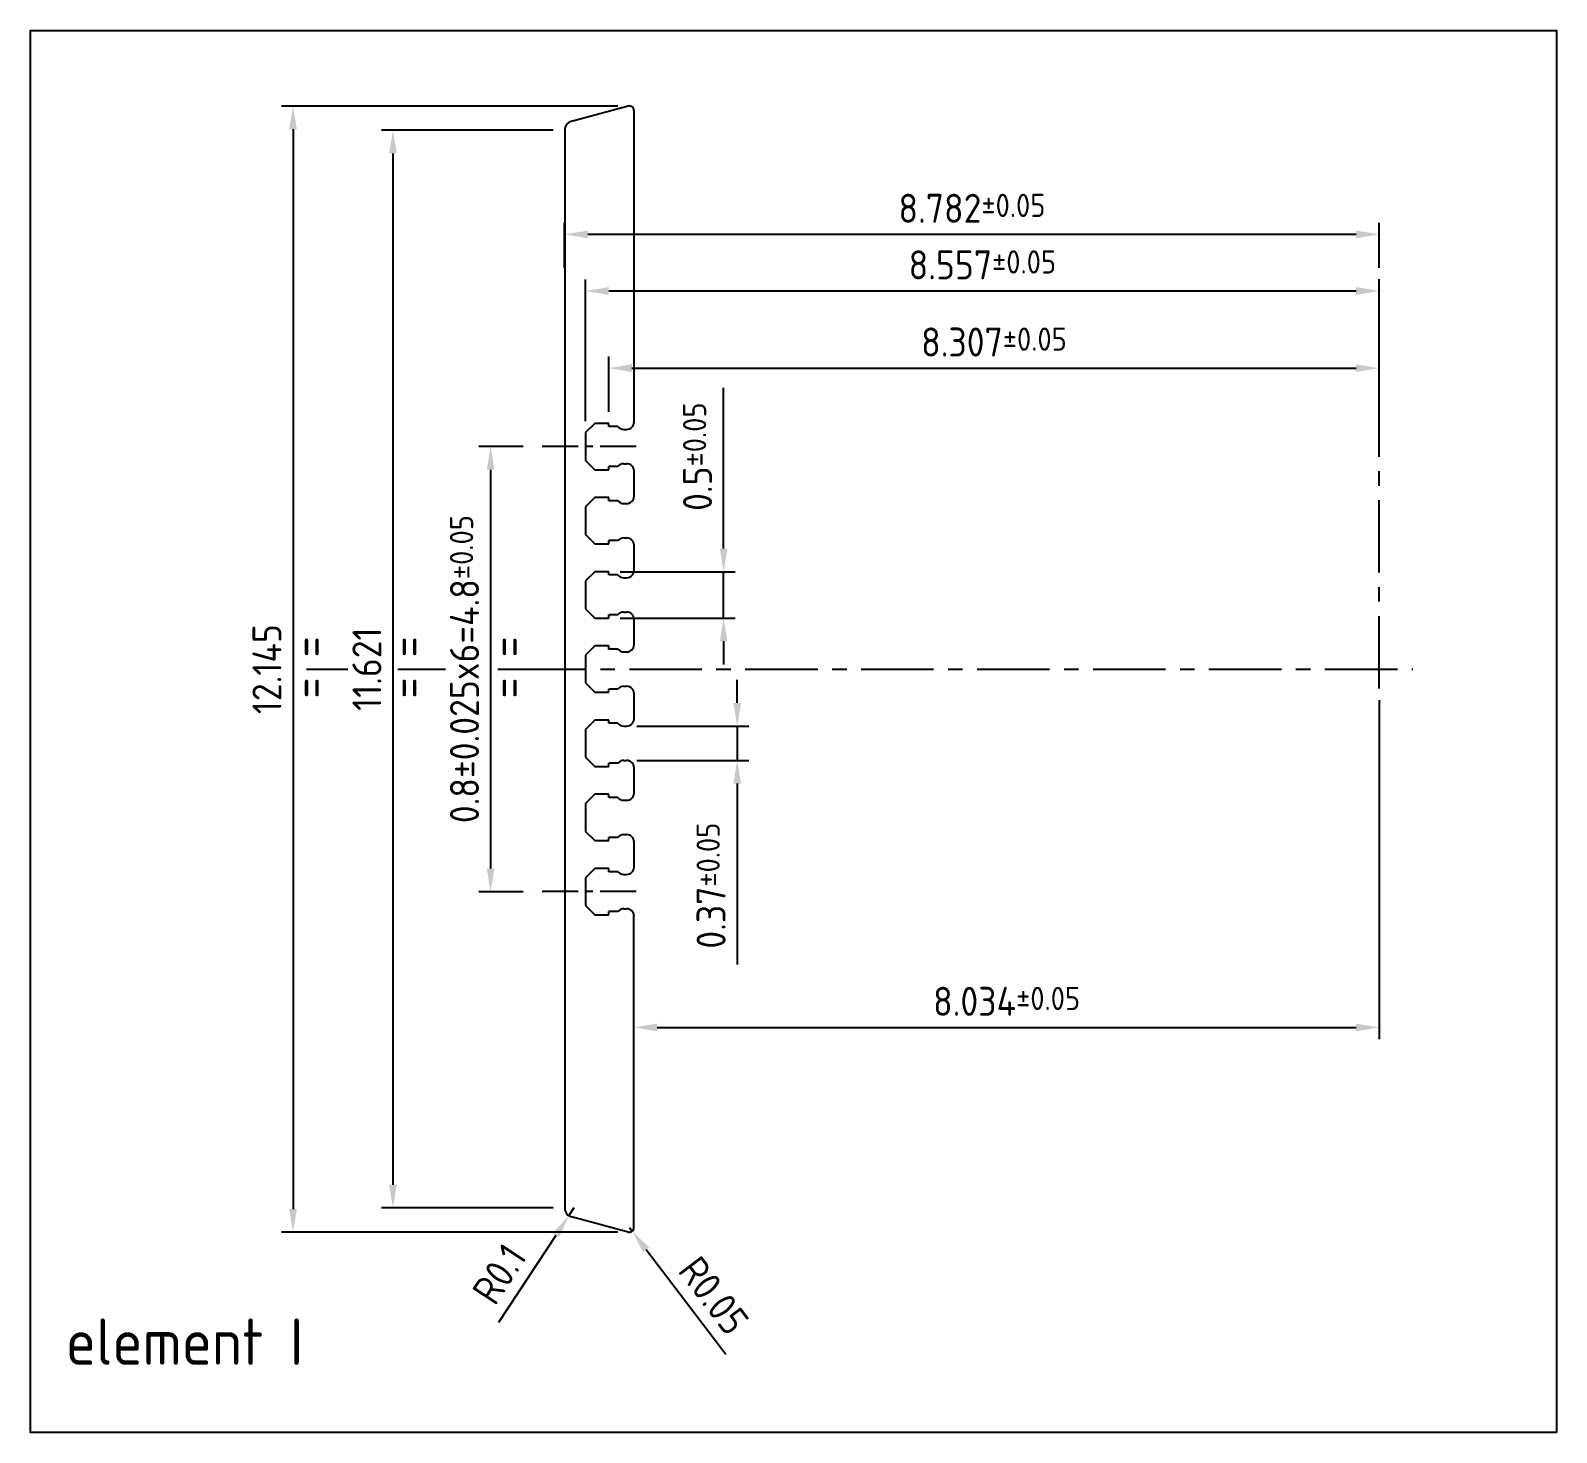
# Model space of a CAD drawing. Extents: x 1213 to 1529, y 605 to 786.
# Drawn here: x 1397.8 to 1529.5, y 605.1 to 726.1 of the extents above; entities that cross this region are included whole.
import ezdxf

# ---------------------------------------------------------------- set-up
doc = ezdxf.new("R2010")
doc.units = 0
doc.linetypes.add('AXES', pattern=[2, 1.25, -0.25, 0.25, -0.25])
doc.layers.add('AXIS', color=4, linetype='AXES', lineweight=25)
doc.layers.add('DIMENSIONS', color=3, linetype='Continuous', lineweight=25)
doc.layers.add('bottom leadframe', color=7, linetype='Continuous')
doc.layers.add('leadframe', color=7, linetype='Continuous')
doc.styles.get("Standard").update_dxf_attribs({"font": 'ISOCP.SHX', "bigfont": 'bigfont.shx'})
doc.dimstyles.new('ST standard', dxfattribs={"dimtxt": 2.5, "dimasz": 3.5, "dimexe": 1, "dimexo": 1, "dimgap": 1, "dimtad": 1, "dimdec": 3, "dimdsep": 46, "dimtxsty": 'STANDARD', "dimcen": 0, "dimclrd": 3, "dimclre": 3, "dimclrt": 1, "dimadec": 0, "dimazin": 2, "dimtol": 1, "dimtp": 0.1, "dimtm": 0.1, "dimtfac": 0.8, "dimtdec": 3, "dimtmove": 0, "dimatfit": 3, "dimfxl": 1, "dimtolj": 2, "dimlwd": -1, "dimlwe": -1, "dimarcsym": 1})
doc.dimstyles.new('ST standard$0', dxfattribs={"dimtxt": 2.5, "dimasz": 2, "dimexe": 1, "dimexo": 1, "dimgap": 1, "dimtad": 1, "dimdec": 3, "dimdsep": 46, "dimtxsty": 'STANDARD', "dimcen": 0, "dimclrd": 3, "dimclre": 3, "dimclrt": 1, "dimadec": 0, "dimazin": 2, "dimtol": 1, "dimtp": 0.1, "dimtm": 0.1, "dimtfac": 0.8, "dimtdec": 3, "dimtmove": 0, "dimatfit": 3, "dimfxl": 1, "dimtolj": 2, "dimlwd": -1, "dimlwe": -1, "dimarcsym": 1})

# ---------------------------------------------------------------- blocks, each defined once
blk = doc.blocks.new('*D40')
at = {"layer": 'Defpoints', "color": 0, "ltscale": 50, "transparency": 16777216}
for p in [(1449.49, 719.55), (1420.48, 622.39), (1449.49, 622.39)]:
    blk.add_point(p, dxfattribs=at)
at = {"layer": 'DIMENSIONS', "color": 3, "linetype": 'ByBlock', "ltscale": 50, "transparency": 16777216}
for p, q in [((1448.49, 719.55), (1419.48, 719.55)), ((1448.49, 622.39), (1419.48, 622.39))]:
    blk.add_line(p, q, dxfattribs=at)
at = {"layer": 'DIMENSIONS', "color": 3, "ltscale": 50, "transparency": 16777216}
blk.add_line((1420.48, 717.55), (1420.48, 624.39), dxfattribs=at)
for points in [[(1420.14, 717.55), (1420.81, 717.55), (1420.48, 719.55)], [(1420.14, 624.39), (1420.81, 624.39), (1420.48, 622.39)]]:
    blk.add_solid(points, dxfattribs=at)
at = {"layer": 'DIMENSIONS', "color": 1, "ltscale": 50, "transparency": 16777216, "insert": (1418.23, 670.97), "char_height": 2.5, "attachment_point": 5, "rotation": 90}
blk.add_mtext('\\A2;12.145', dxfattribs=at)
blk = doc.blocks.new('*D41')
at = {"layer": 'Defpoints', "color": 0, "ltscale": 50, "transparency": 16777216}
for p in [(1443.91, 717.46), (1429.1, 624.49), (1443.91, 624.49)]:
    blk.add_point(p, dxfattribs=at)
at = {"layer": 'DIMENSIONS', "color": 3, "linetype": 'ByBlock', "ltscale": 50, "transparency": 16777216}
for p, q in [((1442.91, 717.46), (1428.1, 717.46)), ((1442.91, 624.49), (1428.1, 624.49))]:
    blk.add_line(p, q, dxfattribs=at)
at = {"layer": 'DIMENSIONS', "color": 3, "ltscale": 50, "transparency": 16777216}
blk.add_line((1429.1, 715.46), (1429.1, 626.49), dxfattribs=at)
for points in [[(1428.76, 715.46), (1429.43, 715.46), (1429.1, 717.46)], [(1428.76, 626.49), (1429.43, 626.49), (1429.1, 624.49)]]:
    blk.add_solid(points, dxfattribs=at)
at = {"layer": 'DIMENSIONS', "color": 1, "ltscale": 50, "transparency": 16777216, "insert": (1426.85, 670.97), "char_height": 2.5, "attachment_point": 5, "rotation": 90}
blk.add_mtext('\\A2;11.621', dxfattribs=at)
blk = doc.blocks.new('*D42')
at = {"layer": 'AXIS', "color": 3, "linetype": 'ByBlock', "ltscale": 50, "transparency": 16777216}
for p, q in [((1458.79, 668.05), (1458.79, 670.05)), ((1450.13, 666.05), (1459.79, 666.05)), ((1458.79, 666.05), (1458.79, 663.09)), ((1450.13, 663.09), (1459.79, 663.09)), ((1458.79, 661.09), (1458.79, 645.48))]:
    blk.add_line(p, q, dxfattribs=at)
at = {"layer": 'AXIS', "color": 3, "ltscale": 50, "transparency": 16777216}
for points in [[(1458.46, 668.05), (1459.13, 668.05), (1458.79, 666.05)], [(1458.46, 661.09), (1459.13, 661.09), (1458.79, 663.09)]]:
    blk.add_solid(points, dxfattribs=at)
at = {"layer": 'Defpoints', "color": 0, "ltscale": 50, "transparency": 16777216}
for p in [(1449.13, 666.05), (1449.13, 663.09), (1458.79, 663.09)]:
    blk.add_point(p, dxfattribs=at)
at = {"layer": 'AXIS', "color": 1, "ltscale": 50, "transparency": 16777216, "insert": (1456.54, 652.29), "char_height": 2.5, "attachment_point": 5, "rotation": 90}
blk.add_mtext('\\A2;0.37{\\H2;±0.05}', dxfattribs=at)
blk = doc.blocks.new('*D39')
at = {"layer": 'AXIS', "color": 3, "linetype": 'ByBlock', "ltscale": 50, "transparency": 16777216}
for p, q in [((1457.62, 681.37), (1457.62, 695.23)), ((1448.71, 679.37), (1458.62, 679.37)), ((1457.62, 675.37), (1457.62, 679.37)), ((1448.71, 675.37), (1458.62, 675.37)), ((1457.62, 673.37), (1457.62, 671.37))]:
    blk.add_line(p, q, dxfattribs=at)
at = {"layer": 'AXIS', "color": 3, "ltscale": 50, "transparency": 16777216}
for points in [[(1457.29, 681.37), (1457.95, 681.37), (1457.62, 679.37)], [(1457.29, 673.37), (1457.95, 673.37), (1457.62, 675.37)]]:
    blk.add_solid(points, dxfattribs=at)
at = {"layer": 'Defpoints', "color": 0, "ltscale": 50, "transparency": 16777216}
for p in [(1447.71, 679.37), (1447.71, 675.37), (1457.62, 675.37)]:
    blk.add_point(p, dxfattribs=at)
at = {"layer": 'AXIS', "color": 1, "ltscale": 50, "transparency": 16777216, "insert": (1455.37, 689.3), "char_height": 2.5, "attachment_point": 5, "rotation": 90}
blk.add_mtext('\\A2;0.5{\\H2;±0.05}', dxfattribs=at)
blk = doc.blocks.new('*D43')
at = {"layer": 'AXIS', "color": 3, "linetype": 'ByBlock', "ltscale": 50, "transparency": 16777216}
for p, q in [((1440.33, 690.17), (1436.52, 690.17)), ((1437.52, 688.17), (1437.52, 653.77)), ((1440.33, 651.77), (1436.52, 651.77))]:
    blk.add_line(p, q, dxfattribs=at)
at = {"layer": 'AXIS', "color": 3, "ltscale": 50, "transparency": 16777216}
for points in [[(1437.19, 688.17), (1437.86, 688.17), (1437.52, 690.17)], [(1437.19, 653.77), (1437.86, 653.77), (1437.52, 651.77)]]:
    blk.add_solid(points, dxfattribs=at)
at = {"layer": 'Defpoints', "color": 0, "ltscale": 50, "transparency": 16777216}
for p in [(1441.33, 690.17), (1437.52, 651.77), (1441.33, 651.77)]:
    blk.add_point(p, dxfattribs=at)
at = {"layer": 'AXIS', "color": 1, "ltscale": 50, "transparency": 16777216, "insert": (1435.27, 670.97), "char_height": 2.5, "attachment_point": 5, "rotation": 90}
blk.add_mtext('\\A2;0.8%%P0.025x6=4.8{\\H2;±0.05}', dxfattribs=at)
blk = doc.blocks.new('*D44')
at = {"layer": 'AXIS', "color": 3, "linetype": 'ByBlock', "ltscale": 50, "transparency": 16777216}
for p, q in [((1514.17, 668.3), (1514.17, 639.06)), ((1449.89, 637.22), (1449.89, 641.06)), ((1451.89, 640.06), (1512.17, 640.06))]:
    blk.add_line(p, q, dxfattribs=at)
at = {"layer": 'AXIS', "color": 3, "ltscale": 50, "transparency": 16777216}
for points in [[(1451.89, 640.39), (1451.89, 639.72), (1449.89, 640.06)], [(1512.17, 640.39), (1512.17, 639.72), (1514.17, 640.06)]]:
    blk.add_solid(points, dxfattribs=at)
at = {"layer": 'Defpoints', "color": 0, "ltscale": 50, "transparency": 16777216}
for p in [(1514.17, 669.3), (1514.17, 640.06), (1449.89, 636.22)]:
    blk.add_point(p, dxfattribs=at)
at = {"layer": 'AXIS', "color": 1, "ltscale": 50, "transparency": 16777216, "insert": (1482.03, 642.31), "char_height": 2.5, "attachment_point": 5}
blk.add_mtext('\\A2;8.034{\\H2;±0.05}', dxfattribs=at)
blk = doc.blocks.new('*D45')
at = {"layer": 'AXIS', "color": 3, "linetype": 'ByBlock', "ltscale": 50, "transparency": 16777216}
for p, q in [((1443.91, 705.6), (1443.91, 709.48)), ((1514.17, 705.6), (1514.17, 709.48)), ((1512.17, 708.48), (1445.91, 708.48))]:
    blk.add_line(p, q, dxfattribs=at)
at = {"layer": 'AXIS', "color": 3, "ltscale": 50, "transparency": 16777216}
for points in [[(1445.91, 708.81), (1445.91, 708.14), (1443.91, 708.48)], [(1512.17, 708.81), (1512.17, 708.14), (1514.17, 708.48)]]:
    blk.add_solid(points, dxfattribs=at)
at = {"layer": 'Defpoints', "color": 0, "ltscale": 50, "transparency": 16777216}
for p in [(1443.91, 708.48), (1443.91, 704.6), (1514.17, 704.6)]:
    blk.add_point(p, dxfattribs=at)
at = {"layer": 'AXIS', "color": 1, "ltscale": 50, "transparency": 16777216, "insert": (1479.04, 710.73), "char_height": 2.5, "attachment_point": 5}
blk.add_mtext('\\A2;8.782{\\H2;±0.05}', dxfattribs=at)
blk = doc.blocks.new('*D46')
at = {"layer": 'AXIS', "color": 3, "linetype": 'ByBlock', "ltscale": 50, "transparency": 16777216}
for p, q in [((1445.71, 692.37), (1445.71, 704.6)), ((1514.17, 692.37), (1514.17, 704.6)), ((1447.71, 703.6), (1512.17, 703.6))]:
    blk.add_line(p, q, dxfattribs=at)
at = {"layer": 'AXIS', "color": 3, "ltscale": 50, "transparency": 16777216}
for points in [[(1447.71, 703.93), (1447.71, 703.26), (1445.71, 703.6)], [(1512.17, 703.93), (1512.17, 703.26), (1514.17, 703.6)]]:
    blk.add_solid(points, dxfattribs=at)
at = {"layer": 'Defpoints', "color": 0, "ltscale": 50, "transparency": 16777216}
for p in [(1514.17, 703.6), (1445.71, 691.37), (1514.17, 691.37)]:
    blk.add_point(p, dxfattribs=at)
at = {"layer": 'AXIS', "color": 1, "ltscale": 50, "transparency": 16777216, "insert": (1479.94, 705.85), "char_height": 2.5, "attachment_point": 5}
blk.add_mtext('\\A2;8.557{\\H2;±0.05}', dxfattribs=at)
blk = doc.blocks.new('*D47')
at = {"layer": 'AXIS', "color": 3, "linetype": 'ByBlock', "ltscale": 50, "transparency": 16777216}
for p, q in [((1447.71, 693.17), (1447.71, 697.94)), ((1514.17, 693.17), (1514.17, 697.94)), ((1449.71, 696.94), (1512.17, 696.94))]:
    blk.add_line(p, q, dxfattribs=at)
at = {"layer": 'AXIS', "color": 3, "ltscale": 50, "transparency": 16777216}
for points in [[(1449.71, 697.27), (1449.71, 696.6), (1447.71, 696.94)], [(1512.17, 697.27), (1512.17, 696.6), (1514.17, 696.94)]]:
    blk.add_solid(points, dxfattribs=at)
at = {"layer": 'Defpoints', "color": 0, "ltscale": 50, "transparency": 16777216}
for p in [(1514.17, 696.94), (1447.71, 692.17), (1514.17, 692.17)]:
    blk.add_point(p, dxfattribs=at)
at = {"layer": 'AXIS', "color": 1, "ltscale": 50, "transparency": 16777216, "insert": (1480.94, 699.19), "char_height": 2.5, "attachment_point": 5}
blk.add_mtext('\\A2;8.307{\\H2;±0.05}', dxfattribs=at)
blk = doc.blocks.new('*D48')
at = {"layer": 'Defpoints', "color": 0, "ltscale": 50, "transparency": 16777216}
for p in [(1449.49, 622.79), (1449.73, 622.48)]:
    blk.add_point(p, dxfattribs=at)
at = {"layer": 'DIMENSIONS', "color": 3, "ltscale": 50, "transparency": 16777216}
for p, q in [((1449.49, 622.79), (1449.73, 622.48)), ((1457.8, 611.83), (1450.94, 620.88))]:
    blk.add_line(p, q, dxfattribs=at)
blk.add_solid([(1451.21, 621.08), (1450.68, 620.68), (1449.73, 622.48)], dxfattribs=at)
at = {"layer": 'DIMENSIONS', "color": 1, "ltscale": 50, "transparency": 16777216, "insert": (1456.77, 616.92), "char_height": 2.5, "attachment_point": 5, "rotation": 307.1592}
blk.add_mtext('\\A2;R0.05', dxfattribs=at)
blk = doc.blocks.new('*D49')
at = {"layer": 'Defpoints', "color": 0, "ltscale": 50, "transparency": 16777216}
for p in [(1444.71, 624.49), (1444.27, 623.82)]:
    blk.add_point(p, dxfattribs=at)
at = {"layer": 'DIMENSIONS', "color": 3, "ltscale": 50, "transparency": 16777216}
for p, q in [((1444.71, 624.49), (1444.27, 623.82)), ((1438.23, 614.63), (1443.17, 622.15))]:
    blk.add_line(p, q, dxfattribs=at)
blk.add_solid([(1442.9, 622.33), (1443.45, 621.97), (1444.27, 623.82)], dxfattribs=at)
at = {"layer": 'DIMENSIONS', "color": 1, "ltscale": 50, "transparency": 16777216, "insert": (1438.27, 618.79), "char_height": 2.5, "attachment_point": 5, "rotation": 56.6564}
blk.add_mtext('\\A2;R0.1', dxfattribs=at)
blk = doc.blocks.new('external Lead bottom')
at = {"layer": 'bottom leadframe', "ltscale": 50}
for p, q in [((-0.215, 0.35), (-0.215, 0.25)), ((-0.185, 0.412), (-0.185, 0.443)), ((0.185, 0.412), (0.185, 0.443)), ((0.215, 0.35), (0.215, 0.25)), ((-0.215, 0.25), (-0.25, 0.25)), ((-0.25, 0.25), (-0.25, 0.1)), ((0.25, 0.25), (0.215, 0.25)), ((0.25, 0.1), (0.25, 0.25)), ((-0.25, 0.1), (-0.15, 0)), ((-0.15, 0), (0.15, 0)), ((0.15, 0), (0.25, 0.1))]:
    blk.add_line(p, q, dxfattribs=at)
for centre, start, end in [((-0.265, 0.443), 0, 90), ((0.265, 0.443), 90, 180), ((-0.265, 0.412), 308.6822, 0), ((0.265, 0.412), 180, 231.3178)]:
    blk.add_arc(centre, 0.08, start, end, dxfattribs=at)
blk = doc.blocks.new('*U18')
at = {"layer": 'leadframe', "ltscale": 50, "rotation": 270}
blk.add_blockref('external Lead bottom', (-0.2615, 0), dxfattribs=at)
blk = doc.blocks.new('*U19')
at = {"layer": 'leadframe', "color": 0, "linetype": 'ByBlock', "lineweight": -2, "transparency": 16777216}
for p in [(0, 0), (0, -0.8), (0, -1.6), (0, -2.4), (0, -3.2), (0, -4), (0, -4.8)]:
    blk.add_blockref('*U18', p, dxfattribs=at)
blk = doc.blocks.new('leads external vertical bottom')
at = {"layer": 'bottom leadframe'}
for p, q in [((0.685, 6.071), (0.074, 5.907)), ((0.685, -6.071), (0.074, -5.907))]:
    blk.add_line(p, q, dxfattribs=at)
at = {"layer": 'bottom leadframe', "ltscale": 50}
for p, q in [((0.747, 6.023), (0.747, 2.665)), ((0, 5.811), (0, -5.811)), ((0.747, 2.135), (0.747, 1.865)), ((0.747, 1.335), (0.747, 1.065)), ((0.747, 0.535), (0.747, 0.265)), ((0.747, -0.265), (0.747, -0.535)), ((0.747, -1.065), (0.747, -1.335)), ((0.747, -1.865), (0.747, -2.135)), ((0.747, -6.023), (0.747, -2.665))]:
    blk.add_line(p, q, dxfattribs=at)
at = {"layer": 'bottom leadframe'}
for centre, radius, start, end in [((0.697, 6.023), 0.05, 0, 105), ((0.1, 5.811), 0.1, 105, 180), ((0.1, -5.811), 0.1, 180, 255), ((0.697, -6.023), 0.05, 255, 360)]:
    blk.add_arc(centre, radius, start, end, dxfattribs=at)
at = {"layer": 'leadframe'}
blk.add_blockref('*U19', (0.486, 2.4), dxfattribs=at)

msp = doc.modelspace()

# ---------------------------------------------------------------- linework, layer by layer
at = {"layer": 'AXIS', "ltscale": 5}
for p, q in [((1514.1681, 669.2967), (1514.1681, 704.6027)), ((1421.6363, 670.9744), (1425.1989, 670.9744)), ((1429.508, 670.9744), (1433.6421, 670.9744)), ((1438.1394, 670.9744), (1439.4886, 670.9744)), ((1439.4886, 670.9744), (1517.061, 670.9744))]:
    msp.add_line(p, q, dxfattribs=at)
at = {"layer": 'AXIS', "ltscale": 2.5}
for p, q in [((1450.0878, 690.1744), (1441.3304, 690.1744)), ((1450.0878, 651.7744), (1441.3304, 651.7744))]:
    msp.add_line(p, q, dxfattribs=at)
at = {"layer": 'bottom leadframe'}
msp.add_lwpolyline([(1529.4631, 605.1126), (1397.8351, 605.1126), (1397.8351, 726.0668), (1529.4631, 726.0668)], close=True, dxfattribs=at)

# ---------------------------------------------------------------- block references
at = {"layer": 'leadframe', "ltscale": 50, "xscale": 8, "yscale": 8, "zscale": 8}
msp.add_blockref('leads external vertical bottom', (1443.9131, 670.9744), dxfattribs=at)

# ---------------------------------------------------------------- texts
at = {"layer": 'DIMENSIONS', "ltscale": 50}
for p in [(1423.2787, 668.4296), (1431.7086, 668.4296), (1440.3492, 668.4296)]:
    msp.add_text('= =', height=3, rotation=90, dxfattribs=at).set_placement(p)
at = {"layer": 'DIMENSIONS', "color": 1, "ltscale": 50}
msp.add_text('element I', height=4, dxfattribs=at).set_placement((1400.8808, 610.9516))

# ---------------------------------------------------------------- dimensions: what is measured, and where the dimension line sits
at = {"layer": 'AXIS', "ltscale": 50}
for base, p1, p2, picture, middle in [((1443.9131, 708.4782), (1514.1681, 704.6027), (1443.9131, 704.6027), '*D45', (1479.0406, 708.4782)), ((1514.1681, 703.5968), (1445.7091, 691.3744), (1514.1681, 691.3744), '*D46', (1479.9386, 703.5968)), ((1514.1681, 696.9366), (1447.7091, 692.1744), (1514.1681, 692.1744), '*D47', (1480.9386, 696.9366)), ((1514.1681, 640.056), (1449.8931, 636.2244), (1514.1681, 669.2967), '*D44', (1482.0306, 640.056))]:
    dim = msp.add_linear_dim(base=base, p1=p1, p2=p2, dimstyle='ST standard$0', override={"dimlfac": 0.125, "dimtp": 0.05, "dimtm": 0.05}, dxfattribs=at)
    dim.commit()
    dim.dimension.update_dxf_attribs({"geometry": picture, "text_midpoint": middle, "dimtype": 128})
dim = msp.add_linear_dim(base=(1457.6191, 675.3744), p1=(1447.7091, 679.3744), p2=(1447.7091, 675.3744), angle=90, dimstyle='ST standard$0', override={"dimlfac": 0.125, "dimtp": 0.05, "dimtm": 0.05}, dxfattribs=at)
dim.commit()
dim.dimension.update_dxf_attribs({"geometry": '*D39', "text_midpoint": (1457.6191, 689.3043), "dimtype": 128})
dim = msp.add_linear_dim(base=(1437.5248, 651.7744), p1=(1441.3304, 690.1744), p2=(1441.3304, 651.7744), angle=90, text='0.8%%P0.025x6=<>', dimstyle='ST standard$0', override={"dimlfac": 0.125, "dimtp": 0.05, "dimtm": 0.05}, dxfattribs=at)
dim.commit()
dim.dimension.update_dxf_attribs({"geometry": '*D43', "text_midpoint": (1435.2745, 670.9744)})
dim = msp.add_linear_dim(base=(1458.7919, 663.0944), p1=(1449.1309, 666.0544), p2=(1449.1309, 663.0944), angle=90, dimstyle='ST standard$0', override={"dimlfac": 0.125, "dimtp": 0.05, "dimtm": 0.05}, dxfattribs=at)
dim.commit()
dim.dimension.update_dxf_attribs({"geometry": '*D42', "text_midpoint": (1456.5419, 652.2895)})
at = {"layer": 'DIMENSIONS', "ltscale": 50}
for base, p1, p2, picture, middle in [((1420.4753, 622.3944), (1449.4931, 719.5544), (1449.4931, 622.3944), '*D40', (1418.225, 670.9744)), ((1429.096, 624.4893), (1443.9131, 717.4595), (1443.9131, 624.4893), '*D41', (1426.8458, 670.9744))]:
    dim = msp.add_linear_dim(base=base, p1=p1, p2=p2, angle=90, dimstyle='ST standard$0', override={"dimlfac": 0.125, "dimtol": 0, "dimtp": 0.025, "dimtm": 0.025}, dxfattribs=at)
    dim.commit()
    dim.dimension.update_dxf_attribs({"geometry": picture, "text_midpoint": middle})
for center, mpoint, picture, middle in [((1444.7131, 624.4893), (1444.2734, 623.821), '*D49', (1438.2713, 618.7923)), ((1449.4931, 622.7944), (1449.7347, 622.4756), '*D48', (1456.7689, 616.9196))]:
    dim = msp.add_radius_dim(center=center, mpoint=mpoint, dimstyle='ST standard', override={"dimasz": 2, "dimlfac": 0.125, "dimtol": 0, "dimtp": 0.025, "dimtm": 0.025}, dxfattribs=at)
    dim.commit()
    dim.dimension.update_dxf_attribs({"geometry": picture, "text_midpoint": middle})

doc.saveas('drawing.dxf')
